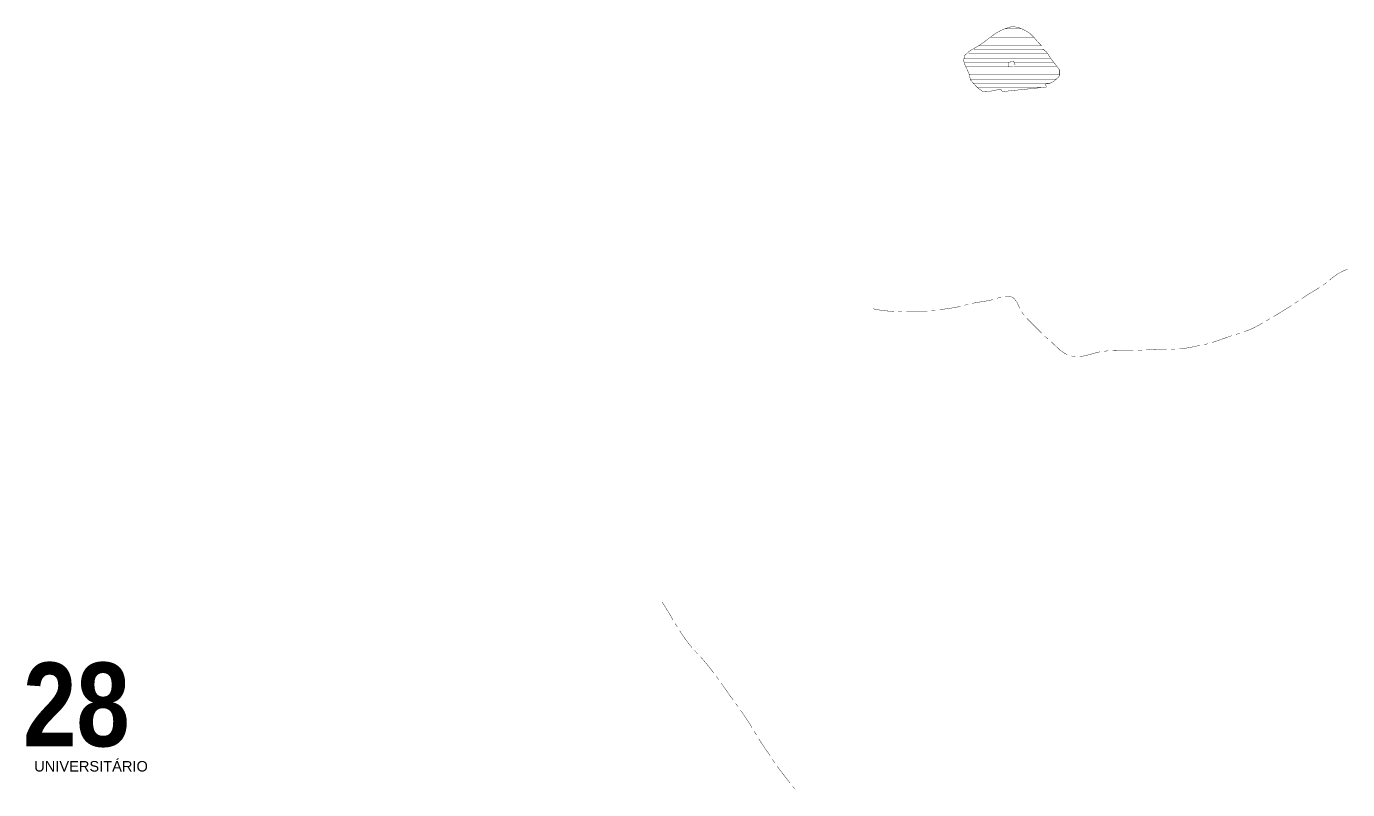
# Model space of a CAD drawing. Extents: x 204548 to 208114, y 4836513 to 4840071.
# Drawn here: x 206849 to 207480, y 4838306 to 4838671 of the extents above; entities that cross this region are included whole.
import ezdxf

# ---------------------------------------------------------------- set-up
doc = ezdxf.new("R2010")
doc.units = 0
doc.header["$LTSCALE"] = 1.5
doc.header["$MEASUREMENT"] = 0
for name, color, linetype in [('HD-CURSO-INTER', 170, 'CONTINUOUS'), ('HD-HACH-HIDROG', 160, 'CONTINUOUS'), ('HD-LAGOS-PERENE', 170, 'CONTINUOUS'), ('LM-TXT-LSF', 7, 'CONTINUOUS')]:
    doc.layers.add(name, color=color, linetype=linetype)
doc.styles.add('ARIAL', font='ARIAL.TTF')
doc.styles.get("Standard").update_dxf_attribs({"font": 'swisscbo.ttf'})

# ---------------------------------------------------------------- blocks, each defined once
blk = doc.blocks.new('*X3')
at = {"layer": 'HD-HACH-HIDROG', "const_width": 0.13}
for points in [[(207312.324214, 4838667.850435), (207327.693425, 4838667.850589)], [(207316.282396, 4838669.850508), (207323.820728, 4838669.850583)], [(207303.710249, 4838661.85025), (207333.373936, 4838661.850547)], [(207306.581571, 4838663.850312), (207331.670329, 4838663.850563)], [(207309.452892, 4838665.850374), (207329.794512, 4838665.850577)], [(207296.49886, 4838655.850079), (207326.58075, 4838655.85038)], [(207298.795967, 4838657.850135), (207330.761379, 4838657.850455)], [(207301.208333, 4838659.850192), (207334.911903, 4838659.850529)], [(207326.58075, 4838655.85038), (207338.014756, 4838655.850494)], [(207330.761379, 4838657.850455), (207336.463198, 4838657.850512)], [(207296.970829, 4838653.850051), (207318.050693, 4838653.850262)], [(207297.442798, 4838651.850022), (207317.910806, 4838651.850227)], [(207298.127682, 4838649.849996), (207342.244252, 4838649.850437)], [(207320.32233, 4838651.850251), (207341.12016, 4838651.850459)], [(207320.502043, 4838653.850286), (207322.40012, 4838653.850305)], [(207322.40012, 4838653.850305), (207339.567458, 4838653.850477)], [(207298.836226, 4838647.84997), (207342.131216, 4838647.850403)], [(207299.54477, 4838645.849944), (207340.778983, 4838645.850357)], [(207301.109543, 4838643.849927), (207337.713258, 4838643.850293)], [(207302.954753, 4838641.849913), (207334.471984, 4838641.850228)]]:
    blk.add_lwpolyline(points, dxfattribs=at)

msp = doc.modelspace()

# ---------------------------------------------------------------- linework, layer by layer
at = {"layer": 'HD-CURSO-INTER', "const_width": 0.18, "flags": 128}
for points in [[(207475.28, 4838552.81), (207477.12, 4838553.75)], [(207477.12, 4838553.75), (207477.93, 4838554.17)], [(207477.93, 4838554.17), (207478.94, 4838554.59)], [(207478.94, 4838554.59), (207479.32, 4838554.75)], [(207479.32, 4838554.75), (207479.86, 4838554.97)], [(207468.23, 4838547.33), (207468.61, 4838547.59)], [(207468.61, 4838547.59), (207469.83, 4838548.54)], [(207471.38, 4838549.79), (207471.91, 4838550.24)], [(207471.91, 4838550.24), (207472.91, 4838551.08)], [(207472.91, 4838551.08), (207473.06, 4838551.21)], [(207473.06, 4838551.21), (207474.53, 4838552.27)], [(207474.53, 4838552.27), (207475.28, 4838552.81)], [(207309.75, 4838540.3), (207310.47, 4838540.52)], [(207312.39, 4838541.1), (207312.57, 4838541.15)], [(207312.57, 4838541.15), (207313.35, 4838541.38)], [(207313.35, 4838541.38), (207314.02, 4838541.57)], [(207314.02, 4838541.57), (207314.31, 4838541.63)], [(207316.28, 4838541.98), (207316.7, 4838542.06)], [(207316.7, 4838542.06), (207317.27, 4838542.06)], [(207317.27, 4838542.06), (207318.27, 4838542.06)], [(207318.27, 4838542.06), (207319.23, 4838541.77)], [(207319.23, 4838541.77), (207320.1, 4838541.51)], [(207320.1, 4838541.51), (207321.43, 4838539.89)], [(207458.06, 4838540.97), (207459.73, 4838542.07)], [(207459.73, 4838542.07), (207460.06, 4838542.28)], [(207460.06, 4838542.28), (207462.28, 4838543.64)], [(207462.28, 4838543.64), (207462.61, 4838543.85)], [(207462.61, 4838543.85), (207464, 4838544.67)], [(207464, 4838544.67), (207464.82, 4838545.16)], [(207464.82, 4838545.16), (207465.72, 4838545.7)], [(207465.72, 4838545.7), (207466.1, 4838545.94)], [(207466.1, 4838545.94), (207466.56, 4838546.23)], [(207253.11, 4838536.1), (207254.09, 4838535.89)], [(207254.09, 4838535.89), (207254.58, 4838535.79)], [(207254.58, 4838535.79), (207256.06, 4838535.53)], [(207256.06, 4838535.53), (207257.05, 4838535.38)], [(207256.06, 4838535.53), (207256.06, 4838535.53)], [(207257.05, 4838535.38), (207257.54, 4838535.3)], [(207257.54, 4838535.3), (207259.03, 4838535.13)], [(207259.03, 4838535.13), (207259.65, 4838535.06)], [(207259.65, 4838535.06), (207261.02, 4838534.96)], [(207261.02, 4838534.96), (207261.15, 4838534.95)], [(207261.15, 4838534.95), (207262.02, 4838534.9)], [(207262.02, 4838534.9), (207262.65, 4838534.87)], [(207262.65, 4838534.87), (207263.02, 4838534.86)], [(207265.02, 4838534.83), (207266.02, 4838534.84)], [(207266.02, 4838534.84), (207266.16, 4838534.84)], [(207266.16, 4838534.84), (207267.02, 4838534.84)], [(207269.02, 4838534.85), (207270.02, 4838534.85)], [(207270.02, 4838534.85), (207270.46, 4838534.85)], [(207270.46, 4838534.85), (207273.02, 4838534.81)], [(207273.02, 4838534.81), (207273.46, 4838534.8)], [(207273.46, 4838534.8), (207275.02, 4838534.78)], [(207275.02, 4838534.78), (207275.93, 4838534.76)], [(207275.93, 4838534.76), (207277.02, 4838534.77)], [(207277.02, 4838534.77), (207277.44, 4838534.77)], [(207277.44, 4838534.77), (207279.02, 4838534.84)], [(207281.01, 4838535.05), (207282, 4838535.17)], [(207282, 4838535.17), (207282.51, 4838535.23)], [(207282.51, 4838535.23), (207282.99, 4838535.31)], [(207284.96, 4838535.62), (207285.47, 4838535.71)], [(207285.47, 4838535.71), (207286.94, 4838535.91)], [(207286.94, 4838535.91), (207287.7, 4838536.02)], [(207287.7, 4838536.02), (207288.93, 4838536.17)], [(207288.93, 4838536.17), (207289.19, 4838536.2)], [(207289.19, 4838536.2), (207291.89, 4838536.61)], [(207291.89, 4838536.61), (207292.15, 4838536.65)], [(207292.15, 4838536.65), (207292.87, 4838536.8)], [(207292.87, 4838536.8), (207293.85, 4838537.01)], [(207293.85, 4838537.01), (207294.82, 4838537.25)], [(207296.76, 4838537.76), (207297.73, 4838538.01)], [(207296.76, 4838537.76), (207296.76, 4838537.76)], [(207297.73, 4838538.01), (207298.21, 4838538.13)], [(207298.21, 4838538.13), (207298.7, 4838538.25)], [(207300.65, 4838538.68), (207302.61, 4838539.06)], [(207302.61, 4838539.06), (207302.97, 4838539.13)], [(207302.97, 4838539.13), (207303.6, 4838539.23)], [(207303.6, 4838539.23), (207304.46, 4838539.37)], [(207304.46, 4838539.37), (207305.57, 4838539.54)], [(207305.57, 4838539.54), (207305.97, 4838539.6)], [(207305.97, 4838539.6), (207306.56, 4838539.69)], [(207306.56, 4838539.69), (207307.46, 4838539.83)], [(207307.46, 4838539.83), (207309.51, 4838540.25)], [(207309.51, 4838540.25), (207309.75, 4838540.3)], [(207321.43, 4838539.89), (207321.9, 4838539.33)], [(207321.9, 4838539.33), (207322.42, 4838538.17)], [(207322.42, 4838538.17), (207322.56, 4838537.88)], [(207322.56, 4838537.88), (207322.83, 4838537.26)], [(207322.83, 4838537.26), (207323.2, 4838536.4)], [(207323.2, 4838536.4), (207323.23, 4838536.34)], [(207324.2, 4838534.59), (207324.77, 4838533.78)], [(207447.14, 4838533.92), (207447.87, 4838534.36)], [(207447.87, 4838534.36), (207449.7, 4838535.48)], [(207449.7, 4838535.48), (207450.03, 4838535.68)], [(207450.03, 4838535.68), (207450.55, 4838536.01)], [(207450.55, 4838536.01), (207451.3, 4838536.47)], [(207451.3, 4838536.47), (207452.25, 4838537.07)], [(207452.25, 4838537.07), (207452.57, 4838537.28)], [(207452.57, 4838537.28), (207453.09, 4838537.62)], [(207454.75, 4838538.72), (207455.1, 4838538.96)], [(207455.1, 4838538.96), (207455.58, 4838539.29)], [(207455.58, 4838539.29), (207456.34, 4838539.81)], [(207456.34, 4838539.81), (207456.4, 4838539.85)], [(207324.77, 4838533.78), (207325.02, 4838533.43)], [(207325.02, 4838533.43), (207325.4, 4838533)], [(207326.72, 4838531.5), (207326.98, 4838531.19)], [(207326.98, 4838531.19), (207328.11, 4838530.06)], [(207328.11, 4838530.06), (207328.78, 4838529.4)], [(207328.78, 4838529.4), (207329.54, 4838528.66)], [(207329.54, 4838528.66), (207329.85, 4838528.35)], [(207329.85, 4838528.35), (207330.25, 4838527.96)], [(207330.25, 4838527.96), (207330.92, 4838527.3)], [(207436.79, 4838527.85), (207437.6, 4838528.28)], [(207437.6, 4838528.28), (207438.54, 4838528.82)], [(207438.54, 4838528.82), (207438.9, 4838529.03)], [(207438.9, 4838529.03), (207439.4, 4838529.33)], [(207441.13, 4838530.34), (207442.85, 4838531.36)], [(207444.57, 4838532.38), (207445.3, 4838532.82)], [(207445.3, 4838532.82), (207447.14, 4838533.92)], [(207330.92, 4838527.3), (207332.36, 4838525.83)], [(207332.36, 4838525.83), (207332.63, 4838525.56)], [(207332.63, 4838525.56), (207333.06, 4838525.11)], [(207333.06, 4838525.11), (207333.68, 4838524.49)], [(207333.68, 4838524.49), (207333.77, 4838524.4)], [(207335.2, 4838523.01), (207335.29, 4838522.92)], [(207335.29, 4838522.92), (207336.7, 4838521.69)], [(207419.14, 4838521.32), (207420.88, 4838521.94)], [(207420.88, 4838521.94), (207421.12, 4838522.02)], [(207421.12, 4838522.02), (207421.83, 4838522.26)], [(207421.83, 4838522.26), (207422.54, 4838522.51)], [(207422.54, 4838522.51), (207423.73, 4838522.9)], [(207423.73, 4838522.9), (207424.64, 4838523.2)], [(207424.64, 4838523.2), (207424.68, 4838523.21)], [(207426.58, 4838523.82), (207427.49, 4838524.11)], [(207427.49, 4838524.11), (207428.48, 4838524.44)], [(207430.38, 4838525.07), (207431.31, 4838525.39)], [(207431.31, 4838525.39), (207432.26, 4838525.75)], [(207432.26, 4838525.75), (207432.72, 4838525.92)], [(207432.72, 4838525.92), (207434.11, 4838526.51)], [(207434.11, 4838526.51), (207434.95, 4838526.88)], [(207434.95, 4838526.88), (207436.79, 4838527.85)], [(207338.21, 4838520.37), (207338.68, 4838519.96)], [(207338.68, 4838519.96), (207339.67, 4838519.01)], [(207339.67, 4838519.01), (207340.31, 4838518.41)], [(207340.31, 4838518.41), (207341.86, 4838516.95)], [(207341.86, 4838516.95), (207342.5, 4838516.36)], [(207342.5, 4838516.36), (207343.41, 4838515.7)], [(207343.41, 4838515.7), (207344.14, 4838515.17)], [(207358.32, 4838514.7), (207360.62, 4838515.29)], [(207360.62, 4838515.29), (207361.21, 4838515.44)], [(207361.21, 4838515.44), (207361.6, 4838515.51)], [(207363.57, 4838515.81), (207364.43, 4838515.9)], [(207364.43, 4838515.9), (207365.57, 4838515.97)], [(207367.57, 4838516.05), (207368.57, 4838516.06)], [(207368.57, 4838516.06), (207369.25, 4838516.06)], [(207369.25, 4838516.06), (207371.57, 4838516.04)], [(207371.57, 4838516.04), (207372.24, 4838516.04)], [(207372.24, 4838516.04), (207373.57, 4838516.02)], [(207373.57, 4838516.02), (207374.52, 4838516.01)], [(207374.52, 4838516.01), (207375.57, 4838516)], [(207375.57, 4838516), (207376.02, 4838516)], [(207376.02, 4838516), (207376.57, 4838516.01)], [(207376.57, 4838516.01), (207377.52, 4838516.02)], [(207377.52, 4838516.02), (207377.57, 4838516.02)], [(207379.56, 4838516.1), (207381.56, 4838516.24)], [(207383.55, 4838516.41), (207383.85, 4838516.44)], [(207383.85, 4838516.44), (207386.54, 4838516.64)], [(207386.54, 4838516.64), (207386.84, 4838516.66)], [(207386.84, 4838516.66), (207387.54, 4838516.69)], [(207387.54, 4838516.69), (207388.34, 4838516.73)], [(207388.34, 4838516.73), (207389.54, 4838516.76)], [(207389.54, 4838516.76), (207389.84, 4838516.77)], [(207389.84, 4838516.77), (207390.54, 4838516.78)], [(207390.54, 4838516.78), (207391.34, 4838516.79)], [(207391.34, 4838516.79), (207392.54, 4838516.78)], [(207392.54, 4838516.78), (207393.22, 4838516.78)], [(207393.22, 4838516.78), (207393.54, 4838516.78)], [(207395.54, 4838516.77), (207397.54, 4838516.79)], [(207399.54, 4838516.9), (207400.53, 4838516.99)], [(207400.53, 4838516.99), (207400.66, 4838517)], [(207400.66, 4838517), (207401.53, 4838517.11)], [(207401.53, 4838517.11), (207402.15, 4838517.19)], [(207402.15, 4838517.19), (207403.5, 4838517.41)], [(207403.5, 4838517.41), (207404.35, 4838517.56)], [(207404.35, 4838517.56), (207406.45, 4838517.99)], [(207406.45, 4838517.99), (207407.29, 4838518.16)], [(207407.29, 4838518.16), (207409.39, 4838518.57)], [(207411.35, 4838518.95), (207413.3, 4838519.39)], [(207415.22, 4838519.97), (207416.17, 4838520.26)], [(207416.17, 4838520.26), (207416.32, 4838520.3)], [(207416.32, 4838520.3), (207417.12, 4838520.59)], [(207417.12, 4838520.59), (207417.73, 4838520.8)], [(207417.73, 4838520.8), (207419, 4838521.27)], [(207419, 4838521.27), (207419.14, 4838521.32)], [(207344.14, 4838515.17), (207345.1, 4838514.64)], [(207345.1, 4838514.64), (207345.48, 4838514.43)], [(207345.48, 4838514.43), (207346, 4838514.22)], [(207347.9, 4838513.58), (207348.34, 4838513.45)], [(207348.34, 4838513.45), (207349.87, 4838513.3)], [(207351.86, 4838513.28), (207352.31, 4838513.31)], [(207352.31, 4838513.31), (207352.86, 4838513.39)], [(207352.86, 4838513.39), (207353.8, 4838513.53)], [(207353.8, 4838513.53), (207354.82, 4838513.76)], [(207354.82, 4838513.76), (207355.28, 4838513.86)], [(207355.28, 4838513.86), (207356.76, 4838514.26)], [(207356.76, 4838514.26), (207356.87, 4838514.29)], [(207356.87, 4838514.29), (207357.72, 4838514.53)], [(207357.72, 4838514.53), (207358.32, 4838514.7)], [(207152.33, 4838395.96), (207153.42, 4838394.28)], [(207153.42, 4838394.28), (207153.95, 4838393.46)], [(207153.95, 4838393.46), (207155.01, 4838391.74)], [(207155.01, 4838391.74), (207155.52, 4838390.91)], [(207155.52, 4838390.91), (207156.05, 4838390.03)], [(207156.05, 4838390.03), (207156.3, 4838389.62)], [(207156.3, 4838389.62), (207156.56, 4838389.17)], [(207156.56, 4838389.17), (207157.06, 4838388.32)], [(207157.06, 4838388.32), (207157.58, 4838387.45)], [(207158.6, 4838385.73), (207159.64, 4838384.02)], [(207160.7, 4838382.32), (207161.23, 4838381.48)], [(207161.23, 4838381.48), (207161.35, 4838381.3)], [(207161.35, 4838381.3), (207161.78, 4838380.64)], [(207161.78, 4838380.64), (207162.18, 4838380.05)], [(207162.18, 4838380.05), (207162.91, 4838378.99)], [(207162.91, 4838378.99), (207163.03, 4838378.81)], [(207163.03, 4838378.81), (207164.68, 4838376.57)], [(207164.68, 4838376.57), (207164.81, 4838376.4)], [(207164.81, 4838376.4), (207165.31, 4838375.79)], [(207165.31, 4838375.79), (207165.89, 4838375.07)], [(207165.89, 4838375.07), (207166.6, 4838374.26)], [(207167.92, 4838372.77), (207168.6, 4838372.03)], [(207168.6, 4838372.03), (207168.89, 4838371.72)], [(207168.89, 4838371.72), (207169.28, 4838371.3)], [(207170.64, 4838369.83), (207170.93, 4838369.52)], [(207170.93, 4838369.52), (207171.98, 4838368.34)], [(207171.98, 4838368.34), (207172.44, 4838367.82)], [(207172.44, 4838367.82), (207173.28, 4838366.83)], [(207173.28, 4838366.83), (207173.41, 4838366.67)], [(207173.41, 4838366.67), (207173.92, 4838366.05)], [(207173.92, 4838366.05), (207174.36, 4838365.51)], [(207174.36, 4838365.51), (207175.17, 4838364.49)], [(207175.17, 4838364.49), (207175.29, 4838364.33)], [(207175.29, 4838364.33), (207175.78, 4838363.7)], [(207175.78, 4838363.7), (207176.21, 4838363.15)], [(207176.21, 4838363.15), (207176.99, 4838362.11)], [(207178.18, 4838360.51), (207178.77, 4838359.7)], [(207178.77, 4838359.7), (207178.9, 4838359.53)], [(207178.9, 4838359.53), (207179.36, 4838358.89)], [(207180.53, 4838357.26), (207181.11, 4838356.45)], [(207181.11, 4838356.45), (207181.21, 4838356.31)], [(207181.21, 4838356.31), (207181.69, 4838355.64)], [(207181.69, 4838355.64), (207182.08, 4838355.09)], [(207182.08, 4838355.09), (207183.42, 4838353.19)], [(207183.42, 4838353.19), (207183.81, 4838352.64)], [(207183.81, 4838352.64), (207185.16, 4838350.74)], [(207185.16, 4838350.74), (207185.55, 4838350.2)], [(207185.55, 4838350.2), (207186.33, 4838349.12)], [(207187.5, 4838347.5), (207188.08, 4838346.68)], [(207188.08, 4838346.68), (207188.13, 4838346.62)], [(207188.13, 4838346.62), (207188.67, 4838345.87)], [(207189.83, 4838344.25), (207189.88, 4838344.18)], [(207189.88, 4838344.18), (207190.41, 4838343.43)], [(207190.41, 4838343.43), (207190.75, 4838342.95)], [(207190.75, 4838342.95), (207191.55, 4838341.79)], [(207191.55, 4838341.79), (207191.6, 4838341.72)], [(207191.6, 4838341.72), (207193.23, 4838339.3)], [(207193.23, 4838339.3), (207193.27, 4838339.23)], [(207193.27, 4838339.23), (207193.77, 4838338.46)], [(207193.77, 4838338.46), (207194.19, 4838337.8)], [(207194.19, 4838337.8), (207195.34, 4838335.9)], [(207196.37, 4838334.19), (207196.51, 4838333.94)], [(207196.51, 4838333.94), (207196.88, 4838333.33)], [(207196.88, 4838333.33), (207197.28, 4838332.65)], [(207197.28, 4838332.65), (207197.39, 4838332.47)], [(207198.43, 4838330.76), (207199.5, 4838329.07)], [(207199.5, 4838329.07), (207199.65, 4838328.83)], [(207199.65, 4838328.83), (207200.61, 4838327.41)], [(207200.61, 4838327.41), (207200.66, 4838327.33)], [(207200.66, 4838327.33), (207201.18, 4838326.59)], [(207201.18, 4838326.59), (207201.52, 4838326.1)], [(207201.52, 4838326.1), (207202.33, 4838324.95)], [(207202.33, 4838324.95), (207202.39, 4838324.88)], [(207202.39, 4838324.88), (207202.9, 4838324.13)], [(207202.9, 4838324.13), (207203.24, 4838323.64)], [(207203.24, 4838323.64), (207204, 4838322.46)], [(207205.08, 4838320.78), (207205.53, 4838320.05)], [(207205.53, 4838320.05), (207206.18, 4838319.1)], [(207207.33, 4838317.47), (207207.64, 4838317.06)], [(207207.64, 4838317.06), (207209.14, 4838315.08)], [(207209.14, 4838315.08), (207209.41, 4838314.72)], [(207209.41, 4838314.72), (207209.75, 4838314.28)], [(207209.75, 4838314.28), (207210.33, 4838313.53)], [(207210.33, 4838313.53), (207210.97, 4838312.7)], [(207210.97, 4838312.7), (207211.24, 4838312.34)], [(207211.24, 4838312.34), (207212.82, 4838310.34)], [(207212.82, 4838310.34), (207213.1, 4838309.98)], [(207213.1, 4838309.98), (207213.44, 4838309.56)], [(207214.7, 4838308), (207214.99, 4838307.65)], [(207214.99, 4838307.65), (207215.98, 4838306.46)]]:
    msp.add_lwpolyline(points, dxfattribs=at)
at = {"layer": 'HD-LAGOS-PERENE', "const_width": 0.18, "flags": 128}
for points in [[(207299.69, 4838645.44), (207299.2, 4838647.99), (207298.53, 4838649.48), (207297.78, 4838651.04), (207296.85, 4838653.2), (207296.47, 4838654.67), (207296.96, 4838657.12), (207299.09, 4838659.09), (207300.5, 4838659.96), (207302, 4838660.8), (207304.54, 4838662.34), (207305.84, 4838663.24), (207307.07, 4838664.16), (207309.41, 4838665.96), (207311.75, 4838667.64), (207313.63, 4838668.76), (207316.36, 4838669.96), (207318.87, 4838670.71), (207320.6, 4838670.89), (207323.49, 4838670.18), (207324.89, 4838669.53), (207326.35, 4838668.76), (207328.21, 4838667.54), (207330.28, 4838665.49), (207331.25, 4838664.34), (207332.29, 4838663.18), (207333.73, 4838661.72)], [(207321.05, 4838652.5), (207320.39, 4838654.15), (207318.09, 4838653.92), (207317.97, 4838651.72), (207320.07, 4838651.62)], [(207334.33, 4838660.17), (207336.02, 4838658.83), (207336.9, 4838657.6), (207337.69, 4838656.29), (207338.63, 4838654.93), (207340.48, 4838652.62), (207342.34, 4838650.18), (207342.35, 4838647.5), (207341.31, 4838646.27), (207339.42, 4838644.62), (207337.68, 4838643.83)], [(207302.77, 4838641.99), (207299.69, 4838645.44)], [(207305.5, 4838639.92), (207302.77, 4838641.99)], [(207335.93, 4838642), (207315, 4838639.85)], [(207337.68, 4838643.83), (207335.65, 4838643.45)], [(207335.65, 4838643.45), (207335.93, 4838642)], [(207309.37, 4838640.05), (207305.5, 4838639.92)], [(207314.2, 4838641.03), (207309.37, 4838640.05)], [(207315, 4838639.85), (207314.2, 4838641.03)]]:
    msp.add_lwpolyline(points, dxfattribs=at)

# ---------------------------------------------------------------- block references
at = {"layer": 'HD-LAGOS-PERENE'}
msp.add_blockref('*X3', (0, 0), dxfattribs=at)

# ---------------------------------------------------------------- texts
at = {"layer": 'LM-TXT-LSF'}
msp.add_text('28', height=40, dxfattribs=at).set_placement((206846.94, 4838327.01))
at = {"layer": 'LM-TXT-LSF', "style": 'ARIAL'}
msp.add_text('UNIVERSITÁRIO', height=5, dxfattribs=at).set_placement((206852.24, 4838315))

doc.saveas('drawing.dxf')
